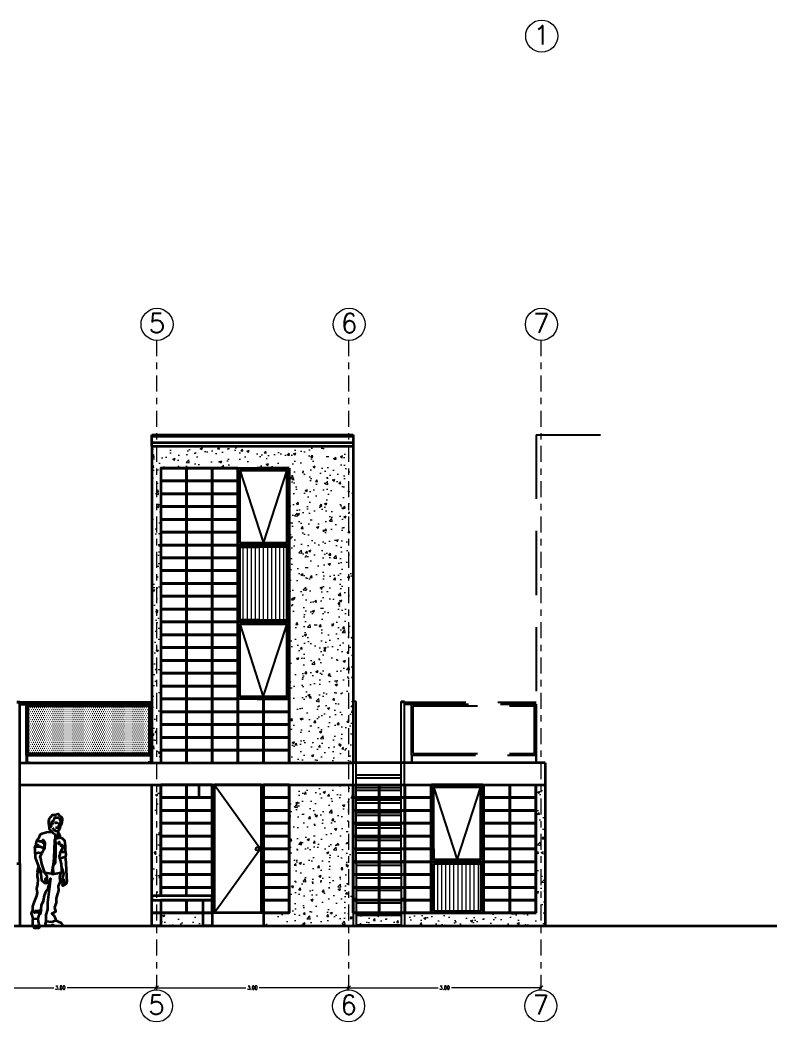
# Model space of a CAD drawing. Header units: metres. Extents: x -89 to 15, y -108 to -10.
# Drawn here: x -23.47 to -11.66, y -108.28 to -92.66 of the extents above; entities that cross this region are included whole.
import ezdxf

# ---------------------------------------------------------------- set-up
doc = ezdxf.new("R2010")
doc.units = ezdxf.units.M
doc.header["$LTSCALE"] = 5
doc.header["$MEASUREMENT"] = 0
doc.linetypes.add('CENTER', pattern=[2, 1.25, -0.25, 0.25, -0.25])
doc.linetypes.add('HIDDEN', pattern=[0.375, 0.25, -0.125])
doc.layers.get('0').update_dxf_attribs({"color": 30})
for name, color, linetype, lineweight in [('A-ANNO-DIMS', 3, 'Continuous', 18), ('A-ANNO-SYMB', 3, 'Continuous', 18), ('A-ANNO-TEXT', 3, 'Continuous', 18), ('A-ELEV-MBE1', 7, 'Continuous', 35), ('A-ELEV-MBE2', 4, 'Continuous', 25), ('A-ELEV-PATT', 8, 'Continuous', 18), ('A-SECT-MCUT', 7, 'Continuous', 35)]:
    doc.layers.add(name, color=color, linetype=linetype, lineweight=lineweight)
doc.styles.add('E-ROMANS', font='romans.shx', dxfattribs={"width": 0.8})
doc.dimstyles.new('E-0050_TICK_12', dxfattribs={"dimscale": 0.001, "dimtxt": 60, "dimasz": 60, "dimexe": 30, "dimexo": 20, "dimgap": 30, "dimtad": 0, "dimzin": 0, "dimdsep": 46, "dimtxsty": 'E-ROMANS', "dimblk": 'OBLIQUE', "dimcen": 30, "dimclrd": 256, "dimclre": 256, "dimclrt": 256, "dimadec": 0, "dimazin": 0, "dimtfac": 1, "dimtmove": 1, "dimatfit": 3, "dimldrblk": 'OPEN90', "dimfxl": 1, "dimtfill": 1, "dimtolj": 1, "dimtzin": 0, "dimlwd": -1, "dimarcsym": 0})
pattern_1 = [(50, (0, 0), (0.3643693, -0.0318782), [0.0381, -0.4191]), (355, (0, 0), (-0.0704857, 0.3821133), [0.03048, -0.33528]), (100.451, (0.03036, -0.00266), (0.293885, 0.3502334), [0.03238, -0.35618]), (46.1842, (0, 0.1016), (0.542158, -0.0840847), [0.05715, -0.62865]), (96.6356, (0.0452, 0.0946), (0.4748085, 0.494851), [0.04857, -0.53427]), (351.184, (0, 0.1016), (0.4748092, 0.4948502), [0.04572, -0.50292]), (21, (0.0508, 0.0762), (0.3032298, -0.204531), [0.0381, -0.4191]), (326, (0.0508, 0.0762), (0.123604, 0.3683759), [0.03048, -0.33528]), (71.4514, (0.07607, 0.05916), (0.426833, 0.1638457), [0.03238, -0.35618]), (37.5, (0, 0), (0.0061772, 0.16911008), [0, -0.331216, 0, -0.34036, 0, -0.33655]), (7.5, (0, 0), (0.13363933, 0.20036115), [0, -0.194056, 0, -0.323596, 0, -0.12827]), (327.5, (-0.11328, 0), (0.27118119, -0.01145749), [0, -0.127, 0, -0.39624, 0, -0.52578]), (317.5, (-0.16408, 0), (0.29625836, 0.050853), [0, -0.1651, 0, -0.263144, 0, -0.37338])]

# ---------------------------------------------------------------- blocks, each defined once
blk = doc.blocks.new('_Oblique')
at = {"color": 0, "linetype": 'ByBlock', "lineweight": -2}
blk.add_line((-0.5, -0.5), (0.5, 0.5), dxfattribs=at)
blk = doc.blocks.new('*D148')
at = {"layer": 'A-ANNO-DIMS', "transparency": 16777216}
for p, q in [((-24.345, -107.75), (-22.948, -107.75)), ((-21.345, -107.75), (-22.741, -107.75))]:
    blk.add_line(p, q, dxfattribs=at)
at = {"layer": 'A-ANNO-DIMS', "lineweight": -2, "transparency": 16777216}
for p, q in [((-24.345, -107.77), (-24.345, -107.78)), ((-21.345, -107.73), (-21.345, -107.72))]:
    blk.add_line(p, q, dxfattribs=at)
at = {"layer": 'A-ANNO-DIMS', "transparency": 16777216, "xscale": 0.06, "yscale": 0.06, "zscale": 0.06, "rotation": 180}
blk.add_blockref('_Oblique', (-24.345, -107.75), dxfattribs=at)
at = {"layer": 'A-ANNO-DIMS', "transparency": 16777216, "xscale": 0.06, "yscale": 0.06, "zscale": 0.06}
blk.add_blockref('_Oblique', (-21.345, -107.75), dxfattribs=at)
at = {"layer": 'A-ANNO-DIMS', "transparency": 16777216, "insert": (-22.845, -107.75), "char_height": 0.06, "attachment_point": 5, "style": 'E-ROMANS', "bg_fill": 3, "box_fill_scale": 1.25, "bg_fill_color": 256, "bg_fill_true_color": 13158600, "bg_fill_transparency": 0}
blk.add_mtext('\\A1;3.00', dxfattribs=at)
blk = doc.blocks.new('_Open90')
at = {"color": 0, "linetype": 'ByBlock', "lineweight": -2}
for p, q in [((0, 0), (-1, 0)), ((-0.5, 0.5), (0, 0)), ((0, 0), (-0.5, -0.5))]:
    blk.add_line(p, q, dxfattribs=at)
blk = doc.blocks.new('*D149')
at = {"layer": 'A-ANNO-DIMS', "lineweight": -2, "transparency": 16777216}
for p, q in [((-21.345, -107.73), (-21.345, -107.72)), ((-18.345, -107.73), (-18.345, -107.72))]:
    blk.add_line(p, q, dxfattribs=at)
at = {"layer": 'A-ANNO-DIMS', "transparency": 16777216}
for p, q in [((-21.345, -107.75), (-19.948, -107.75)), ((-18.345, -107.75), (-19.741, -107.75))]:
    blk.add_line(p, q, dxfattribs=at)
at = {"layer": 'A-ANNO-DIMS', "transparency": 16777216, "xscale": 0.06, "yscale": 0.06, "zscale": 0.06, "rotation": 180}
blk.add_blockref('_Oblique', (-21.345, -107.75), dxfattribs=at)
at = {"layer": 'A-ANNO-DIMS', "transparency": 16777216, "xscale": 0.06, "yscale": 0.06, "zscale": 0.06}
blk.add_blockref('_Oblique', (-18.345, -107.75), dxfattribs=at)
at = {"layer": 'A-ANNO-DIMS', "transparency": 16777216, "insert": (-19.845, -107.75), "char_height": 0.06, "attachment_point": 5, "style": 'E-ROMANS', "bg_fill": 3, "box_fill_scale": 1.25, "bg_fill_color": 256, "bg_fill_true_color": 13158600, "bg_fill_transparency": 0}
blk.add_mtext('\\A1;3.00', dxfattribs=at)
blk = doc.blocks.new('*D150')
at = {"layer": 'A-ANNO-DIMS', "lineweight": -2, "transparency": 16777216}
for p, q in [((-18.345, -107.73), (-18.345, -107.72)), ((-15.345, -107.73), (-15.345, -107.72))]:
    blk.add_line(p, q, dxfattribs=at)
at = {"layer": 'A-ANNO-DIMS', "transparency": 16777216}
for p, q in [((-18.345, -107.75), (-16.948, -107.75)), ((-15.345, -107.75), (-16.741, -107.75))]:
    blk.add_line(p, q, dxfattribs=at)
at = {"layer": 'A-ANNO-DIMS', "transparency": 16777216, "xscale": 0.06, "yscale": 0.06, "zscale": 0.06, "rotation": 180}
blk.add_blockref('_Oblique', (-18.345, -107.75), dxfattribs=at)
at = {"layer": 'A-ANNO-DIMS', "transparency": 16777216, "xscale": 0.06, "yscale": 0.06, "zscale": 0.06}
blk.add_blockref('_Oblique', (-15.345, -107.75), dxfattribs=at)
at = {"layer": 'A-ANNO-DIMS', "transparency": 16777216, "insert": (-16.845, -107.75), "char_height": 0.06, "attachment_point": 5, "style": 'E-ROMANS', "bg_fill": 3, "box_fill_scale": 1.25, "bg_fill_color": 256, "bg_fill_true_color": 13158600, "bg_fill_transparency": 0}
blk.add_mtext('\\A1;3.00', dxfattribs=at)

msp = doc.modelspace()

# ---------------------------------------------------------------- hatches: boundary and pattern name
at = {"layer": 'A-ELEV-PATT'}
h = msp.add_hatch(dxfattribs=at)
h.set_pattern_fill('AR-CONC', color=256, scale=0.002, style=0)
h.set_pattern_definition(pattern_1)
h.paths.add_polyline_path([(-19.275, -102.095), (-19.275, -103.245), (-19.275, -103.445), (-19.275, -103.645), (-19.275, -103.845), (-19.275, -104.045), (-19.275, -104.245), (-18.275, -104.245), (-18.275, -99.305), (-21.415, -99.305), (-21.415, -104.245), (-21.275, -104.245), (-21.275, -104.045), (-21.275, -103.845), (-21.275, -103.645), (-21.275, -103.445), (-21.275, -103.245), (-21.275, -103.045), (-21.275, -102.845), (-21.275, -99.645), (-19.275, -99.645), (-19.275, -100.795)])
h = msp.add_hatch(dxfattribs=at)
h.set_pattern_fill('ANSI31', color=256, scale=0.02, angle=45, style=0)
h.set_pattern_definition([(90, (11.760874, 29.27455), (-0.0635, 7e-18), [])])
h.paths.add_polyline_path([(-19.305, -100.875), (-19.745, -100.875), (-20.042, -100.875), (-20.042, -102.015), (-19.745, -102.015), (-19.305, -102.015)])
h = msp.add_hatch(dxfattribs=at)
h.set_pattern_fill('DOTS', color=256, scale=0.02, style=0)
h.set_pattern_definition([(0, (17.19992, 1e-13), (0.015875, 0.03175), [0, -0.03175])])
h.paths.add_polyline_path([(-23.345, -103.355), (-23.345, -104.095), (-21.455, -104.095), (-21.455, -103.355)])
h = msp.add_hatch(dxfattribs=at)
h.set_pattern_fill('AR-CONC', color=256, scale=0.002, style=0)
h.set_pattern_definition(pattern_1)
h.paths.add_polyline_path([(-21.415, -106.315), (-21.275, -106.315), (-21.275, -106.185), (-21.275, -105.985), (-21.275, -105.785), (-21.275, -105.585), (-21.275, -105.385), (-21.275, -105.185), (-21.275, -104.985), (-21.275, -104.785), (-21.275, -104.585), (-21.415, -104.585), (-21.415, -105.087)])
h.paths.add_polyline_path([(-18.275, -105.77), (-18.275, -104.585), (-19.275, -104.585), (-19.275, -104.785), (-19.275, -104.985), (-19.275, -105.185), (-19.275, -105.385), (-19.275, -105.585), (-19.275, -105.785), (-19.275, -105.985), (-19.275, -106.185), (-19.275, -106.385), (-19.275, -106.585), (-19.675, -106.585), (-19.675, -106.785), (-18.275, -106.785)])
h = msp.add_hatch(dxfattribs=at)
h.set_pattern_fill('AR-CONC', color=256, scale=0.002, style=0)
h.set_pattern_definition(pattern_1)
h.paths.add_polyline_path([(-18.225, -106.62), (-18.225, -106.77), (-17.525, -106.77), (-17.525, -106.62)])
h.paths.add_polyline_path([(-17.475, -106.585), (-17.475, -106.785), (-15.275, -106.785), (-15.275, -104.585), (-15.415, -104.585), (-15.415, -106.585)])
h = msp.add_hatch(dxfattribs=at)
h.set_pattern_fill('ANSI31', color=256, scale=0.02, angle=45, style=0)
h.set_pattern_definition([(90, (0, 0), (-0.0635, 7e-18), [])])
h.paths.add_polyline_path([(-17.02, -105.815), (-17.02, -106.555), (-16.28, -106.555), (-16.28, -105.815)])
h = msp.add_hatch(dxfattribs=at)
h.set_pattern_fill('AR-CONC', color=256, scale=0.002, style=0)
h.set_pattern_definition(pattern_1)
h.paths.add_polyline_path([(-20.605, -106.585), (-20.865, -106.585), (-21.265, -106.585), (-21.265, -106.385), (-21.275, -106.385), (-21.275, -106.585), (-21.275, -106.785), (-20.605, -106.785)])

# ---------------------------------------------------------------- linework, layer by layer
at = {"layer": 'A-ANNO-SYMB', "linetype": 'CENTER', "ltscale": 0.04}
for p, q in [((-21.345, -97.65), (-21.345, -107.785)), ((-18.345, -97.65), (-18.345, -107.785)), ((-15.345, -97.65), (-15.345, -107.785))]:
    msp.add_line(p, q, dxfattribs=at)
at = {"layer": 'A-ANNO-SYMB', "ltscale": 0.8}
msp.add_circle((-15.331, -92.906), 0.25, dxfattribs=at)
at = {"layer": 'A-ANNO-SYMB'}
for centre in [(-21.336, -97.403), (-18.336, -97.403), (-15.336, -97.403), (-21.345, -108.035), (-18.345, -108.035), (-15.345, -108.035)]:
    msp.add_circle(centre, 0.25, dxfattribs=at)
at = {"layer": 'A-ELEV-MBE1'}
for p, q in [((-21.415, -99.125), (-18.275, -99.125)), ((-21.415, -99.305), (-21.415, -99.125)), ((-21.415, -99.145), (-18.275, -99.145)), ((-18.275, -99.125), (-18.275, -99.305)), ((-21.415, -99.245), (-18.275, -99.245)), ((-21.275, -99.645), (-19.275, -99.645)), ((-21.275, -99.645), (-21.275, -104.245)), ((-20.072, -100.795), (-20.072, -99.645)), ((-20.072, -99.645), (-19.775, -99.645)), ((-20.042, -99.675), (-19.305, -99.675)), ((-20.042, -100.815), (-20.042, -99.675)), ((-19.275, -99.645), (-19.775, -99.645)), ((-19.305, -99.675), (-19.745, -99.675)), ((-19.305, -100.815), (-19.305, -99.675)), ((-19.275, -99.645), (-19.275, -104.245)), ((-19.275, -100.795), (-19.275, -99.645)), ((-20.072, -102.095), (-20.072, -100.795)), ((-19.275, -102.095), (-19.275, -100.795)), ((-20.072, -100.845), (-19.775, -100.845)), ((-19.775, -100.845), (-20.072, -100.845)), ((-19.305, -100.815), (-20.042, -100.815)), ((-20.042, -100.875), (-19.745, -100.875)), ((-20.042, -102.015), (-20.042, -100.875)), ((-19.775, -100.845), (-19.275, -100.845)), ((-19.275, -100.845), (-19.775, -100.845)), ((-19.305, -100.875), (-19.745, -100.875)), ((-19.305, -102.015), (-19.305, -100.875)), ((-19.775, -102.045), (-20.072, -102.045)), ((-20.072, -102.045), (-19.775, -102.045)), ((-19.745, -102.015), (-20.042, -102.015)), ((-19.275, -102.045), (-19.775, -102.045)), ((-19.775, -102.045), (-19.275, -102.045)), ((-19.745, -102.015), (-19.305, -102.015)), ((-20.072, -103.245), (-20.072, -102.095)), ((-20.042, -103.215), (-20.042, -102.075)), ((-20.042, -102.075), (-19.305, -102.075)), ((-19.305, -103.215), (-19.305, -102.075)), ((-19.275, -103.245), (-19.275, -102.095)), ((-23.475, -103.295), (-23.525, -103.295)), ((-23.525, -103.295), (-21.425, -103.295)), ((-23.475, -105.814), (-23.475, -103.295)), ((-19.775, -103.245), (-20.072, -103.245)), ((-19.305, -103.215), (-20.042, -103.215)), ((-19.775, -103.245), (-19.275, -103.245)), ((-23.475, -103.325), (-21.425, -103.325)), ((-23.375, -104.125), (-23.375, -103.325)), ((-23.345, -104.095), (-23.345, -103.355)), ((-23.345, -103.355), (-21.455, -103.355)), ((-21.455, -104.095), (-21.455, -103.355)), ((-21.425, -104.125), (-21.425, -103.325)), ((-21.425, -104.125), (-21.425, -103.325)), ((-21.415, -104.125), (-21.415, -103.325)), ((-21.415, -104.125), (-21.415, -103.325)), ((-23.375, -104.125), (-21.425, -104.125)), ((-23.375, -104.125), (-23.375, -104.245)), ((-23.37, -104.125), (-23.37, -104.24)), ((-23.37, -104.24), (-23.325, -104.24)), ((-23.345, -104.095), (-21.455, -104.095)), ((-23.325, -104.24), (-23.325, -104.245)), ((-21.475, -104.24), (-21.475, -104.245)), ((-21.43, -104.24), (-21.475, -104.24)), ((-21.43, -104.125), (-21.43, -104.24)), ((-21.425, -104.125), (-21.425, -104.245)), ((-21.415, -104.125), (-21.415, -104.245)), ((-23.475, -104.245), (-21.415, -104.245)), ((-15.275, -104.245), (-18.275, -104.245)), ((-23.475, -104.585), (-21.415, -104.585)), ((-21.415, -104.585), (-15.275, -104.585)), ((-21.275, -106.315), (-21.275, -104.585)), ((-20.475, -104.585), (-20.475, -106.315)), ((-19.709, -104.585), (-20.44, -104.585)), ((-20.44, -106.585), (-20.44, -104.585)), ((-19.709, -104.585), (-19.709, -106.585)), ((-19.675, -104.585), (-19.675, -106.585)), ((-19.275, -104.585), (-19.275, -106.585)), ((-18.275, -104.585), (-18.275, -106.585)), ((-17.05, -104.585), (-16.75, -104.585)), ((-17.05, -106.585), (-17.05, -104.585)), ((-16.25, -104.585), (-17.05, -104.585)), ((-17.02, -104.615), (-16.28, -104.615)), ((-17.02, -105.755), (-17.02, -104.615)), ((-16.28, -104.615), (-16.72, -104.615)), ((-16.28, -105.755), (-16.28, -104.615)), ((-16.25, -105.785), (-16.25, -104.585)), ((-15.415, -106.585), (-15.415, -104.585)), ((-16.25, -105.302), (-16.25, -105.735)), ((-17.02, -105.585), (-17.02, -105.755)), ((-16.28, -105.585), (-16.28, -105.755)), ((-16.25, -105.585), (-16.25, -106.585)), ((-16.75, -105.785), (-17.05, -105.785)), ((-16.28, -105.755), (-17.02, -105.755)), ((-16.75, -105.785), (-16.25, -105.785)), ((-16.72, -105.755), (-16.28, -105.755)), ((-23.525, -105.814), (-23.475, -105.814)), ((-23.475, -105.814), (-23.475, -106.44)), ((-17.02, -105.815), (-16.28, -105.815)), ((-17.02, -105.815), (-17.02, -106.555)), ((-16.28, -105.815), (-16.28, -106.555)), ((-20.475, -106.185), (-20.875, -106.185)), ((-21.415, -106.315), (-21.415, -106.385)), ((-20.475, -106.315), (-21.415, -106.315)), ((-21.415, -106.385), (-20.475, -106.385)), ((-21.275, -106.385), (-21.275, -106.585)), ((-20.475, -106.385), (-20.475, -106.315)), ((-23.475, -106.44), (-23.475, -106.785)), ((-19.275, -106.585), (-20.475, -106.585)), ((-19.675, -106.585), (-19.675, -106.785)), ((-18.265, -106.585), (-15.415, -106.585)), ((-17.05, -106.585), (-16.24, -106.585)), ((-17.02, -106.555), (-16.28, -106.555)), ((-33.415, -106.785), (-15.266, -106.785))]:
    msp.add_line(p, q, dxfattribs=at)
at = {"layer": 'A-ELEV-MBE1', "ltscale": 0.3}
msp.add_line((-15.415, -104.125), (-15.415, -103.325), dxfattribs=at)
at = {"layer": 'A-ELEV-MBE1'}
for points in [[(-21.275, -99.845), (-20.875, -99.845), (-20.875, -99.645), (-21.275, -99.645)], [(-20.875, -99.845), (-20.475, -99.845), (-20.475, -99.645), (-20.875, -99.645)], [(-20.475, -99.845), (-20.075, -99.845), (-20.075, -99.645), (-20.475, -99.645)], [(-21.275, -100.045), (-20.875, -100.045), (-20.875, -99.845), (-21.275, -99.845)], [(-20.875, -100.045), (-20.475, -100.045), (-20.475, -99.845), (-20.875, -99.845)], [(-20.475, -100.045), (-20.075, -100.045), (-20.075, -99.845), (-20.475, -99.845)], [(-21.275, -100.245), (-20.875, -100.245), (-20.875, -100.045), (-21.275, -100.045)], [(-20.875, -100.245), (-20.475, -100.245), (-20.475, -100.045), (-20.875, -100.045)], [(-20.475, -100.245), (-20.075, -100.245), (-20.075, -100.045), (-20.475, -100.045)], [(-21.275, -100.445), (-20.875, -100.445), (-20.875, -100.245), (-21.275, -100.245)], [(-20.875, -100.445), (-20.475, -100.445), (-20.475, -100.245), (-20.875, -100.245)], [(-20.475, -100.445), (-20.075, -100.445), (-20.075, -100.245), (-20.475, -100.245)], [(-21.275, -100.645), (-20.875, -100.645), (-20.875, -100.445), (-21.275, -100.445)], [(-20.875, -100.645), (-20.475, -100.645), (-20.475, -100.445), (-20.875, -100.445)], [(-20.475, -100.645), (-20.075, -100.645), (-20.075, -100.445), (-20.475, -100.445)], [(-21.275, -100.845), (-20.875, -100.845), (-20.875, -100.645), (-21.275, -100.645)], [(-20.875, -100.845), (-20.475, -100.845), (-20.475, -100.645), (-20.875, -100.645)], [(-20.475, -100.845), (-20.075, -100.845), (-20.075, -100.645), (-20.475, -100.645)], [(-21.275, -101.045), (-20.875, -101.045), (-20.875, -100.845), (-21.275, -100.845)], [(-20.875, -101.045), (-20.475, -101.045), (-20.475, -100.845), (-20.875, -100.845)], [(-20.475, -101.045), (-20.075, -101.045), (-20.075, -100.845), (-20.475, -100.845)], [(-21.275, -101.245), (-20.875, -101.245), (-20.875, -101.045), (-21.275, -101.045)], [(-20.875, -101.245), (-20.475, -101.245), (-20.475, -101.045), (-20.875, -101.045)], [(-20.475, -101.245), (-20.075, -101.245), (-20.075, -101.045), (-20.475, -101.045)], [(-21.275, -101.445), (-20.875, -101.445), (-20.875, -101.245), (-21.275, -101.245)], [(-20.875, -101.445), (-20.475, -101.445), (-20.475, -101.245), (-20.875, -101.245)], [(-20.475, -101.445), (-20.075, -101.445), (-20.075, -101.245), (-20.475, -101.245)], [(-21.275, -101.645), (-20.875, -101.645), (-20.875, -101.445), (-21.275, -101.445)], [(-20.875, -101.645), (-20.475, -101.645), (-20.475, -101.445), (-20.875, -101.445)], [(-20.475, -101.645), (-20.075, -101.645), (-20.075, -101.445), (-20.475, -101.445)], [(-21.275, -101.845), (-20.875, -101.845), (-20.875, -101.645), (-21.275, -101.645)], [(-20.875, -101.845), (-20.475, -101.845), (-20.475, -101.645), (-20.875, -101.645)], [(-20.475, -101.845), (-20.075, -101.845), (-20.075, -101.645), (-20.475, -101.645)], [(-21.275, -102.045), (-20.875, -102.045), (-20.875, -101.845), (-21.275, -101.845)], [(-20.875, -102.045), (-20.475, -102.045), (-20.475, -101.845), (-20.875, -101.845)], [(-20.475, -102.045), (-20.075, -102.045), (-20.075, -101.845), (-20.475, -101.845)], [(-21.275, -102.245), (-20.875, -102.245), (-20.875, -102.045), (-21.275, -102.045)], [(-20.875, -102.245), (-20.475, -102.245), (-20.475, -102.045), (-20.875, -102.045)], [(-20.475, -102.245), (-20.075, -102.245), (-20.075, -102.045), (-20.475, -102.045)], [(-21.275, -102.445), (-20.875, -102.445), (-20.875, -102.245), (-21.275, -102.245)], [(-20.875, -102.445), (-20.475, -102.445), (-20.475, -102.245), (-20.875, -102.245)], [(-20.475, -102.445), (-20.075, -102.445), (-20.075, -102.245), (-20.475, -102.245)], [(-21.275, -102.645), (-20.875, -102.645), (-20.875, -102.445), (-21.275, -102.445)], [(-20.875, -102.645), (-20.475, -102.645), (-20.475, -102.445), (-20.875, -102.445)], [(-20.475, -102.645), (-20.075, -102.645), (-20.075, -102.445), (-20.475, -102.445)], [(-21.275, -102.845), (-20.875, -102.845), (-20.875, -102.645), (-21.275, -102.645)], [(-20.875, -102.845), (-20.475, -102.845), (-20.475, -102.645), (-20.875, -102.645)], [(-20.475, -102.845), (-20.075, -102.845), (-20.075, -102.645), (-20.475, -102.645)], [(-21.275, -103.045), (-20.875, -103.045), (-20.875, -102.845), (-21.275, -102.845)], [(-20.875, -103.045), (-20.475, -103.045), (-20.475, -102.845), (-20.875, -102.845)], [(-20.475, -103.045), (-20.075, -103.045), (-20.075, -102.845), (-20.475, -102.845)], [(-21.275, -103.245), (-20.875, -103.245), (-20.875, -103.045), (-21.275, -103.045)], [(-20.875, -103.245), (-20.475, -103.245), (-20.475, -103.045), (-20.875, -103.045)], [(-20.475, -103.245), (-20.075, -103.245), (-20.075, -103.045), (-20.475, -103.045)], [(-21.275, -103.445), (-20.875, -103.445), (-20.875, -103.245), (-21.275, -103.245)], [(-20.875, -103.445), (-20.475, -103.445), (-20.475, -103.245), (-20.875, -103.245)], [(-20.475, -103.445), (-20.075, -103.445), (-20.075, -103.245), (-20.475, -103.245)], [(-20.075, -103.445), (-19.675, -103.445), (-19.675, -103.245), (-20.075, -103.245)], [(-19.675, -103.445), (-19.275, -103.445), (-19.275, -103.245), (-19.675, -103.245)], [(-21.275, -103.645), (-20.875, -103.645), (-20.875, -103.445), (-21.275, -103.445)], [(-20.875, -103.645), (-20.475, -103.645), (-20.475, -103.445), (-20.875, -103.445)], [(-20.475, -103.645), (-20.075, -103.645), (-20.075, -103.445), (-20.475, -103.445)], [(-20.075, -103.645), (-19.675, -103.645), (-19.675, -103.445), (-20.075, -103.445)], [(-19.675, -103.645), (-19.275, -103.645), (-19.275, -103.445), (-19.675, -103.445)], [(-21.275, -103.845), (-20.875, -103.845), (-20.875, -103.645), (-21.275, -103.645)], [(-20.875, -103.845), (-20.475, -103.845), (-20.475, -103.645), (-20.875, -103.645)], [(-20.475, -103.845), (-20.075, -103.845), (-20.075, -103.645), (-20.475, -103.645)], [(-20.075, -103.845), (-19.675, -103.845), (-19.675, -103.645), (-20.075, -103.645)], [(-19.675, -103.845), (-19.275, -103.845), (-19.275, -103.645), (-19.675, -103.645)], [(-21.275, -104.045), (-20.875, -104.045), (-20.875, -103.845), (-21.275, -103.845)], [(-20.875, -104.045), (-20.475, -104.045), (-20.475, -103.845), (-20.875, -103.845)], [(-20.475, -104.045), (-20.075, -104.045), (-20.075, -103.845), (-20.475, -103.845)], [(-20.075, -104.045), (-19.675, -104.045), (-19.675, -103.845), (-20.075, -103.845)], [(-19.675, -104.045), (-19.275, -104.045), (-19.275, -103.845), (-19.675, -103.845)], [(-21.275, -104.245), (-20.875, -104.245), (-20.875, -104.045), (-21.275, -104.045)], [(-20.875, -104.245), (-20.475, -104.245), (-20.475, -104.045), (-20.875, -104.045)], [(-20.475, -104.245), (-20.075, -104.245), (-20.075, -104.045), (-20.475, -104.045)], [(-20.075, -104.245), (-19.675, -104.245), (-19.675, -104.045), (-20.075, -104.045)], [(-19.675, -104.245), (-19.275, -104.245), (-19.275, -104.045), (-19.675, -104.045)], [(-21.275, -104.785), (-20.875, -104.785), (-20.875, -104.585), (-21.275, -104.585)], [(-20.875, -104.785), (-20.475, -104.785), (-20.475, -104.585), (-20.875, -104.585)], [(-20.68, -104.585), (-20.475, -104.585), (-20.475, -104.785), (-20.68, -104.785)], [(-19.675, -104.785), (-19.275, -104.785), (-19.275, -104.585), (-19.675, -104.585)], [(-18.275, -104.585), (-17.87, -104.585), (-17.87, -104.785), (-18.275, -104.785)], [(-17.87, -104.585), (-17.465, -104.585), (-17.465, -104.785), (-17.87, -104.785)], [(-17.465, -104.585), (-17.06, -104.585), (-17.06, -104.785), (-17.465, -104.785)], [(-16.235, -104.585), (-15.83, -104.585), (-15.83, -104.785), (-16.235, -104.785)], [(-15.83, -104.585), (-15.425, -104.585), (-15.425, -104.785), (-15.83, -104.785)], [(-21.275, -104.985), (-20.875, -104.985), (-20.875, -104.785), (-21.275, -104.785)], [(-20.875, -104.985), (-20.475, -104.985), (-20.475, -104.785), (-20.875, -104.785)], [(-19.675, -104.985), (-19.275, -104.985), (-19.275, -104.785), (-19.675, -104.785)], [(-18.275, -104.785), (-17.87, -104.785), (-17.87, -104.985), (-18.275, -104.985)], [(-17.87, -104.785), (-17.465, -104.785), (-17.465, -104.985), (-17.87, -104.985)], [(-17.465, -104.785), (-17.06, -104.785), (-17.06, -104.985), (-17.465, -104.985)], [(-16.235, -104.785), (-15.83, -104.785), (-15.83, -104.985), (-16.235, -104.985)], [(-15.83, -104.785), (-15.425, -104.785), (-15.425, -104.985), (-15.83, -104.985)], [(-21.275, -105.185), (-20.875, -105.185), (-20.875, -104.985), (-21.275, -104.985)], [(-20.875, -105.185), (-20.475, -105.185), (-20.475, -104.985), (-20.875, -104.985)], [(-19.675, -105.185), (-19.275, -105.185), (-19.275, -104.985), (-19.675, -104.985)], [(-18.275, -104.985), (-17.87, -104.985), (-17.87, -105.185), (-18.275, -105.185)], [(-17.87, -104.985), (-17.465, -104.985), (-17.465, -105.185), (-17.87, -105.185)], [(-17.465, -104.985), (-17.06, -104.985), (-17.06, -105.185), (-17.465, -105.185)], [(-16.235, -104.985), (-15.83, -104.985), (-15.83, -105.185), (-16.235, -105.185)], [(-15.83, -104.985), (-15.425, -104.985), (-15.425, -105.185), (-15.83, -105.185)], [(-21.275, -105.385), (-20.875, -105.385), (-20.875, -105.185), (-21.275, -105.185)], [(-20.875, -105.385), (-20.475, -105.385), (-20.475, -105.185), (-20.875, -105.185)], [(-19.675, -105.385), (-19.275, -105.385), (-19.275, -105.185), (-19.675, -105.185)], [(-18.275, -105.185), (-17.87, -105.185), (-17.87, -105.385), (-18.275, -105.385)], [(-17.87, -105.185), (-17.465, -105.185), (-17.465, -105.385), (-17.87, -105.385)], [(-17.465, -105.185), (-17.06, -105.185), (-17.06, -105.385), (-17.465, -105.385)], [(-16.235, -105.185), (-15.83, -105.185), (-15.83, -105.385), (-16.235, -105.385)], [(-15.83, -105.185), (-15.425, -105.185), (-15.425, -105.385), (-15.83, -105.385)], [(-21.275, -105.585), (-20.875, -105.585), (-20.875, -105.385), (-21.275, -105.385)], [(-20.875, -105.585), (-20.475, -105.585), (-20.475, -105.385), (-20.875, -105.385)], [(-19.675, -105.585), (-19.275, -105.585), (-19.275, -105.385), (-19.675, -105.385)], [(-18.275, -105.385), (-17.87, -105.385), (-17.87, -105.585), (-18.275, -105.585)], [(-17.87, -105.385), (-17.465, -105.385), (-17.465, -105.585), (-17.87, -105.585)], [(-17.465, -105.385), (-17.06, -105.385), (-17.06, -105.585), (-17.465, -105.585)], [(-16.235, -105.385), (-15.83, -105.385), (-15.83, -105.585), (-16.235, -105.585)], [(-15.83, -105.385), (-15.425, -105.385), (-15.425, -105.585), (-15.83, -105.585)], [(-21.275, -105.785), (-20.875, -105.785), (-20.875, -105.585), (-21.275, -105.585)], [(-20.875, -105.785), (-20.475, -105.785), (-20.475, -105.585), (-20.875, -105.585)], [(-19.675, -105.785), (-19.275, -105.785), (-19.275, -105.585), (-19.675, -105.585)], [(-18.275, -105.585), (-17.87, -105.585), (-17.87, -105.785), (-18.275, -105.785)], [(-17.87, -105.585), (-17.465, -105.585), (-17.465, -105.785), (-17.87, -105.785)], [(-17.465, -105.585), (-17.06, -105.585), (-17.06, -105.785), (-17.465, -105.785)], [(-16.235, -105.585), (-15.83, -105.585), (-15.83, -105.785), (-16.235, -105.785)], [(-15.83, -105.585), (-15.425, -105.585), (-15.425, -105.785), (-15.83, -105.785)], [(-21.275, -105.985), (-20.875, -105.985), (-20.875, -105.785), (-21.275, -105.785)], [(-20.875, -105.985), (-20.475, -105.985), (-20.475, -105.785), (-20.875, -105.785)], [(-19.675, -105.985), (-19.275, -105.985), (-19.275, -105.785), (-19.675, -105.785)], [(-18.275, -105.785), (-17.87, -105.785), (-17.87, -105.985), (-18.275, -105.985)], [(-17.87, -105.785), (-17.465, -105.785), (-17.465, -105.985), (-17.87, -105.985)], [(-17.465, -105.785), (-17.06, -105.785), (-17.06, -105.985), (-17.465, -105.985)], [(-16.235, -105.785), (-15.83, -105.785), (-15.83, -105.985), (-16.235, -105.985)], [(-15.83, -105.785), (-15.425, -105.785), (-15.425, -105.985), (-15.83, -105.985)], [(-21.275, -106.185), (-20.875, -106.185), (-20.875, -105.985), (-21.275, -105.985)], [(-20.875, -106.185), (-20.475, -106.185), (-20.475, -105.985), (-20.875, -105.985)], [(-19.675, -106.185), (-19.275, -106.185), (-19.275, -105.985), (-19.675, -105.985)], [(-18.275, -105.985), (-17.87, -105.985), (-17.87, -106.185), (-18.275, -106.185)], [(-17.87, -105.985), (-17.465, -105.985), (-17.465, -106.185), (-17.87, -106.185)], [(-17.465, -105.985), (-17.06, -105.985), (-17.06, -106.185), (-17.465, -106.185)], [(-16.235, -105.985), (-15.83, -105.985), (-15.83, -106.185), (-16.235, -106.185)], [(-15.83, -105.985), (-15.425, -105.985), (-15.425, -106.185), (-15.83, -106.185)], [(-19.675, -106.385), (-19.275, -106.385), (-19.275, -106.185), (-19.675, -106.185)], [(-18.275, -106.185), (-17.87, -106.185), (-17.87, -106.385), (-18.275, -106.385)], [(-17.87, -106.185), (-17.465, -106.185), (-17.465, -106.385), (-17.87, -106.385)], [(-17.465, -106.185), (-17.06, -106.185), (-17.06, -106.385), (-17.465, -106.385)], [(-16.235, -106.185), (-15.83, -106.185), (-15.83, -106.385), (-16.235, -106.385)], [(-15.83, -106.185), (-15.425, -106.185), (-15.425, -106.385), (-15.83, -106.385)], [(-21.415, -106.385), (-21.275, -106.385), (-21.275, -106.585), (-21.415, -106.585)], [(-21.275, -106.585), (-20.875, -106.585), (-20.875, -106.385), (-21.275, -106.385)], [(-20.875, -106.585), (-20.475, -106.585), (-20.475, -106.385), (-20.875, -106.385)], [(-20.615, -106.385), (-20.475, -106.385), (-20.475, -106.585), (-20.615, -106.585)], [(-19.675, -106.585), (-19.275, -106.585), (-19.275, -106.385), (-19.675, -106.385)], [(-18.275, -106.385), (-17.87, -106.385), (-17.87, -106.585), (-18.275, -106.585)], [(-17.87, -106.385), (-17.465, -106.385), (-17.465, -106.585), (-17.87, -106.585)], [(-17.465, -106.385), (-17.06, -106.385), (-17.06, -106.585), (-17.465, -106.585)], [(-16.235, -106.385), (-15.83, -106.385), (-15.83, -106.585), (-16.235, -106.585)], [(-15.83, -106.385), (-15.425, -106.385), (-15.425, -106.585), (-15.83, -106.585)], [(-21.415, -106.585), (-21.275, -106.585), (-21.275, -106.785), (-21.415, -106.785)], [(-20.615, -106.585), (-20.475, -106.585), (-20.475, -106.785), (-20.615, -106.785)]]:
    msp.add_lwpolyline(points, close=True, dxfattribs=at)
for points in [[(-23.388, -104.245), (-21.423, -104.245)], [(-21.415, -104.245), (-18.275, -104.245)], [(-22.992, -105.297), (-23.009, -105.29), (-23.016, -105.268), (-23.014, -105.246), (-23.021, -105.222), (-23.027, -105.184), (-23.023, -105.149), (-23.012, -105.113), (-22.992, -105.084), (-22.968, -105.056), (-22.925, -105.053), (-22.899, -105.044), (-22.879, -105.036), (-22.879, -105.036), (-22.861, -105.058), (-22.861, -105.058)], [(-22.861, -105.058), (-22.838, -105.078), (-22.825, -105.091), (-22.818, -105.106), (-22.819, -105.132), (-22.82, -105.171), (-22.828, -105.196), (-22.837, -105.213), (-22.837, -105.171), (-22.841, -105.14), (-22.838, -105.113), (-22.84, -105.126), (-22.841, -105.14), (-22.854, -105.122), (-22.881, -105.102), (-22.92, -105.1), (-22.944, -105.106), (-22.949, -105.135), (-22.96, -105.154), (-22.984, -105.166), (-22.972, -105.16), (-22.968, -105.191), (-22.976, -105.21), (-22.999, -105.199), (-23.016, -105.201), (-23.017, -105.211), (-23.013, -105.224), (-23.001, -105.233), (-22.979, -105.24)], [(-22.937, -105.179), (-22.918, -105.173), (-22.902, -105.173), (-22.901, -105.179), (-22.913, -105.183), (-22.913, -105.173)], [(-22.871, -105.176), (-22.873, -105.189), (-22.865, -105.203)], [(-22.864, -105.178), (-22.844, -105.185), (-22.845, -105.199), (-22.855, -105.192), (-22.851, -105.182)], [(-22.881, -105.308), (-22.886, -105.357), (-22.89, -105.377), (-22.921, -105.425), (-22.923, -105.364), (-22.952, -105.343), (-22.992, -105.297), (-22.997, -105.325), (-23.062, -105.331), (-23.135, -105.351), (-23.163, -105.365), (-23.186, -105.424), (-23.216, -105.459), (-23.22, -105.485), (-23.228, -105.509), (-23.223, -105.525), (-23.186, -105.528), (-23.236, -105.538), (-23.235, -105.552), (-23.162, -105.547), (-23.093, -105.579), (-23.093, -105.536), (-23.094, -105.499), (-23.149, -105.472), (-23.177, -105.47), (-23.18, -105.461), (-23.128, -105.475), (-23.11, -105.469), (-23.119, -105.445), (-23.109, -105.448), (-23.089, -105.492), (-23.093, -105.579), (-23.121, -105.623), (-23.134, -105.653), (-23.185, -105.647), (-23.238, -105.661), (-23.238, -105.599), (-23.242, -105.553), (-23.235, -105.552)], [(-22.921, -105.425), (-22.935, -105.451), (-22.942, -105.592), (-22.947, -105.725), (-22.956, -105.834), (-22.985, -105.972), (-22.985, -105.972), (-22.947, -105.977), (-22.962, -105.866), (-22.922, -105.802), (-22.915, -105.646), (-22.913, -105.521), (-22.921, -105.425), (-22.869, -105.412), (-22.847, -105.388), (-22.856, -105.354), (-22.883, -105.332)], [(-22.97, -105.258), (-22.945, -105.289), (-22.913, -105.304), (-22.881, -105.308), (-22.862, -105.29), (-22.849, -105.254), (-22.837, -105.213)], [(-22.92, -105.252), (-22.889, -105.252), (-22.867, -105.254), (-22.86, -105.26), (-22.874, -105.265), (-22.902, -105.258)], [(-22.89, -105.224), (-22.871, -105.228), (-22.864, -105.23), (-22.868, -105.24)], [(-22.858, -105.4), (-22.809, -105.424), (-22.782, -105.452), (-22.768, -105.542), (-22.768, -105.604), (-22.763, -105.634), (-22.839, -105.634), (-22.81, -105.586), (-22.794, -105.544), (-22.794, -105.544), (-22.851, -105.654), (-22.851, -105.68), (-22.863, -105.697), (-22.857, -105.726), (-22.849, -105.758), (-22.83, -105.825), (-22.827, -105.891), (-22.827, -105.961), (-22.947, -105.977)], [(-22.808, -105.532), (-22.867, -105.513), (-22.864, -105.475), (-22.866, -105.504), (-22.869, -105.512), (-22.875, -105.497), (-22.864, -105.475)], [(-22.763, -105.634), (-22.762, -105.676), (-22.771, -105.715), (-22.814, -105.723), (-22.856, -105.733)], [(-22.808, -105.532), (-22.813, -105.548), (-22.846, -105.536)], [(-23.238, -105.661), (-23.238, -105.718), (-23.186, -105.858), (-23.146, -105.944), (-23.148, -105.979), (-23.146, -106.025), (-23.139, -106.074), (-23.094, -106.113), (-23.072, -106.12), (-23.076, -106.045), (-23.072, -106.12), (-23.051, -106.111), (-23.076, -106.05), (-23.05, -106.111), (-23.052, -106.013), (-23.088, -105.961), (-23.135, -105.817), (-23.148, -105.734), (-23.16, -105.707), (-23.134, -105.653)], [(-22.771, -105.715), (-22.757, -105.791), (-22.753, -105.928), (-22.748, -105.995), (-22.751, -106.032), (-22.744, -106.084), (-22.755, -106.129), (-22.805, -106.161), (-22.809, -106.134), (-22.784, -106.113), (-22.783, -106.066), (-22.796, -106.069), (-22.803, -106.099), (-22.817, -106.116), (-22.83, -106.104), (-22.812, -106.05), (-22.796, -106), (-22.792, -105.969), (-22.804, -105.915), (-22.828, -105.858)], [(-23.186, -105.858), (-23.209, -105.936), (-23.184, -105.941), (-23.196, -105.939), (-23.208, -105.978), (-23.207, -106.012), (-23.195, -106.06), (-23.201, -106.136), (-23.216, -106.204), (-23.208, -106.264), (-23.216, -106.315), (-23.257, -106.419), (-23.282, -106.484), (-23.282, -106.484), (-23.278, -106.551), (-23.3, -106.59), (-23.273, -106.67), (-23.193, -106.675), (-23.179, -106.628), (-23.148, -106.584), (-23.143, -106.532), (-23.163, -106.606), (-23.198, -106.573), (-23.248, -106.58), (-23.244, -106.55), (-23.18, -106.55), (-23.143, -106.532), (-23.143, -106.532), (-23.137, -106.463), (-23.108, -106.395), (-23.09, -106.314), (-23.065, -106.244), (-23.037, -106.201), (-22.997, -106.046), (-23.045, -106.423), (-23.045, -106.531), (-23.07, -106.616), (-23.07, -106.711), (-22.98, -106.723), (-22.911, -106.698), (-22.933, -106.638), (-22.976, -106.591), (-22.916, -106.561), (-22.929, -106.496), (-22.907, -106.428), (-22.907, -106.355), (-22.869, -106.235), (-22.873, -106.166), (-22.845, -106.089), (-22.851, -106.03), (-22.838, -105.962)], [(-23.184, -105.941), (-23.146, -105.944)], [(-22.985, -105.972), (-23.088, -105.961)], [(-20.875, -106.315), (-20.875, -106.185), (-21.275, -106.185), (-21.275, -106.315)], [(-21.265, -106.385), (-20.865, -106.385)], [(-23.273, -106.67), (-23.281, -106.705), (-23.278, -106.74), (-23.28, -106.786), (-23.254, -106.815), (-23.178, -106.815), (-23.165, -106.794), (-23.18, -106.749), (-23.186, -106.717), (-23.193, -106.675)], [(-23.07, -106.711), (-23.084, -106.752), (-23.06, -106.778), (-22.984, -106.777), (-22.961, -106.769), (-22.934, -106.784), (-22.875, -106.784), (-22.815, -106.786), (-22.811, -106.767), (-22.825, -106.744), (-22.876, -106.723), (-22.924, -106.702)]]:
    msp.add_lwpolyline(points, dxfattribs=at)
at = {"layer": 'A-ELEV-MBE2', "linetype": 'HIDDEN', "ltscale": 0.8}
for p, q in [((-15.415, -99.125), (-15.415, -104.245)), ((-15.415, -99.125), (-13.915, -99.125)), ((-17.515, -103.295), (-15.415, -103.295)), ((-17.475, -103.325), (-15.415, -103.325)), ((-17.365, -104.125), (-17.365, -103.325)), ((-17.335, -103.355), (-15.445, -103.355)), ((-17.335, -104.095), (-17.335, -103.355)), ((-17.365, -104.125), (-15.415, -104.125)), ((-17.365, -104.125), (-17.365, -104.245)), ((-17.36, -104.125), (-17.36, -104.24)), ((-17.335, -104.095), (-15.445, -104.095))]:
    msp.add_line(p, q, dxfattribs=at)
at = {"layer": 'A-ELEV-MBE2', "ltscale": 0.8}
for p, q in [((-20.042, -99.675), (-19.672, -100.815)), ((-19.672, -100.815), (-19.305, -99.675)), ((-20.042, -102.075), (-19.68, -103.215)), ((-19.68, -103.215), (-19.305, -102.075)), ((-18.275, -105.82), (-18.275, -103.285)), ((-18.225, -103.285), (-18.275, -103.285)), ((-18.225, -103.285), (-18.275, -103.285)), ((-18.225, -105.82), (-18.225, -103.285)), ((-17.475, -103.285), (-17.525, -103.285)), ((-17.525, -105.82), (-17.525, -103.285)), ((-17.475, -103.285), (-17.525, -103.285)), ((-17.475, -105.82), (-17.475, -103.285)), ((-15.445, -104.095), (-15.445, -103.355)), ((-15.415, -104.125), (-15.415, -103.325)), ((-17.36, -104.24), (-17.315, -104.24)), ((-17.315, -104.24), (-17.315, -104.245)), ((-15.465, -104.24), (-15.465, -104.245)), ((-15.42, -104.24), (-15.465, -104.24)), ((-15.42, -104.125), (-15.42, -104.24)), ((-15.415, -104.125), (-15.415, -104.245)), ((-18.225, -104.43), (-17.525, -104.43)), ((-18.225, -104.475), (-17.525, -104.475)), ((-18.225, -104.625), (-17.525, -104.625)), ((-18.225, -104.67), (-17.525, -104.67)), ((-17.02, -104.615), (-16.65, -105.755)), ((-16.65, -105.755), (-16.28, -104.615)), ((-18.225, -104.82), (-17.525, -104.82)), ((-18.225, -104.865), (-17.525, -104.865)), ((-18.225, -105.015), (-17.525, -105.015)), ((-18.225, -105.06), (-17.525, -105.06)), ((-18.225, -105.21), (-17.525, -105.21)), ((-18.225, -105.255), (-17.525, -105.255)), ((-18.225, -105.405), (-17.525, -105.405)), ((-18.225, -105.45), (-17.525, -105.45)), ((-18.225, -105.6), (-17.525, -105.6)), ((-18.225, -105.645), (-17.525, -105.645)), ((-18.275, -105.77), (-18.225, -105.77)), ((-18.275, -105.77), (-18.275, -106.785)), ((-18.225, -105.77), (-18.225, -106.785)), ((-18.225, -105.795), (-17.525, -105.795)), ((-17.525, -105.77), (-17.475, -105.77)), ((-17.525, -105.77), (-17.525, -106.785)), ((-17.475, -105.77), (-17.475, -106.785)), ((-18.225, -105.84), (-17.525, -105.84)), ((-18.225, -105.99), (-17.525, -105.99)), ((-18.225, -106.035), (-17.525, -106.035)), ((-18.225, -106.185), (-17.525, -106.185)), ((-18.225, -106.23), (-17.525, -106.23)), ((-18.275, -106.36), (-18.225, -106.36)), ((-18.225, -106.38), (-17.525, -106.38)), ((-18.225, -106.425), (-17.525, -106.425)), ((-17.525, -106.36), (-17.475, -106.36)), ((-18.225, -106.575), (-17.525, -106.575)), ((-18.225, -106.62), (-17.525, -106.62)), ((-18.225, -106.77), (-17.525, -106.77))]:
    msp.add_line(p, q, dxfattribs=at)
msp.add_lwpolyline([(-20.44, -104.585), (-19.719, -105.585), (-20.44, -106.585)], dxfattribs=at)
msp.add_circle((-19.771, -105.585), 0.025, dxfattribs=at)
at = {"layer": 'A-SECT-MCUT'}
for p, q in [((-21.415, -99.305), (-18.275, -99.305)), ((-21.415, -99.305), (-21.415, -104.245)), ((-18.275, -99.305), (-18.275, -104.245)), ((-15.275, -104.245), (-15.275, -104.585)), ((-21.415, -105.087), (-21.415, -104.585)), ((-15.275, -104.585), (-15.275, -106.785)), ((-21.415, -106.785), (-21.415, -105.087)), ((-20.605, -106.585), (-21.265, -106.585)), ((-38.326, -106.785), (-11.658, -106.785))]:
    msp.add_line(p, q, dxfattribs=at)

# ---------------------------------------------------------------- texts
at = {"layer": 'A-ANNO-TEXT', "ltscale": 0.4, "style": 'E-ROMANS'}
msp.add_text('1', height=0.3, dxfattribs=at).set_placement((-15.459, -93.039))
at = {"layer": 'A-ANNO-TEXT', "style": 'E-ROMANS'}
for s, p in [('5', (-21.465, -97.536)), ('6', (-18.465, -97.536)), ('7', (-15.465, -97.536)), ('5', (-21.473, -108.167)), ('6', (-18.473, -108.167)), ('7', (-15.473, -108.167))]:
    msp.add_text(s, height=0.3, dxfattribs=at).set_placement(p)

# ---------------------------------------------------------------- next in the draw order: dimensions: what is measured, and where the dimension line sits
at = {"layer": 'A-ANNO-DIMS'}
dim = msp.add_linear_dim(base=(-21.345, -107.75), p1=(-24.345, -107.75), p2=(-21.345, -107.75), dimstyle='E-0050_TICK_12', dxfattribs=at)
dim.commit()
dim.dimension.update_dxf_attribs({"geometry": '*D148', "text_midpoint": (-22.845, -107.75)})

# ---------------------------------------------------------------- next in the draw order: dimensions: what is measured, and where the dimension line sits
dim = msp.add_linear_dim(base=(-18.345, -107.75), p1=(-21.345, -107.75), p2=(-18.345, -107.75), dimstyle='E-0050_TICK_12', dxfattribs=at)
dim.commit()
dim.dimension.update_dxf_attribs({"geometry": '*D149', "text_midpoint": (-19.845, -107.75)})

# ---------------------------------------------------------------- next in the draw order: dimensions: what is measured, and where the dimension line sits
dim = msp.add_linear_dim(base=(-15.345, -107.75), p1=(-18.345, -107.75), p2=(-15.345, -107.75), dimstyle='E-0050_TICK_12', dxfattribs=at)
dim.commit()
dim.dimension.update_dxf_attribs({"geometry": '*D150', "text_midpoint": (-16.845, -107.75)})

doc.saveas('drawing.dxf')
